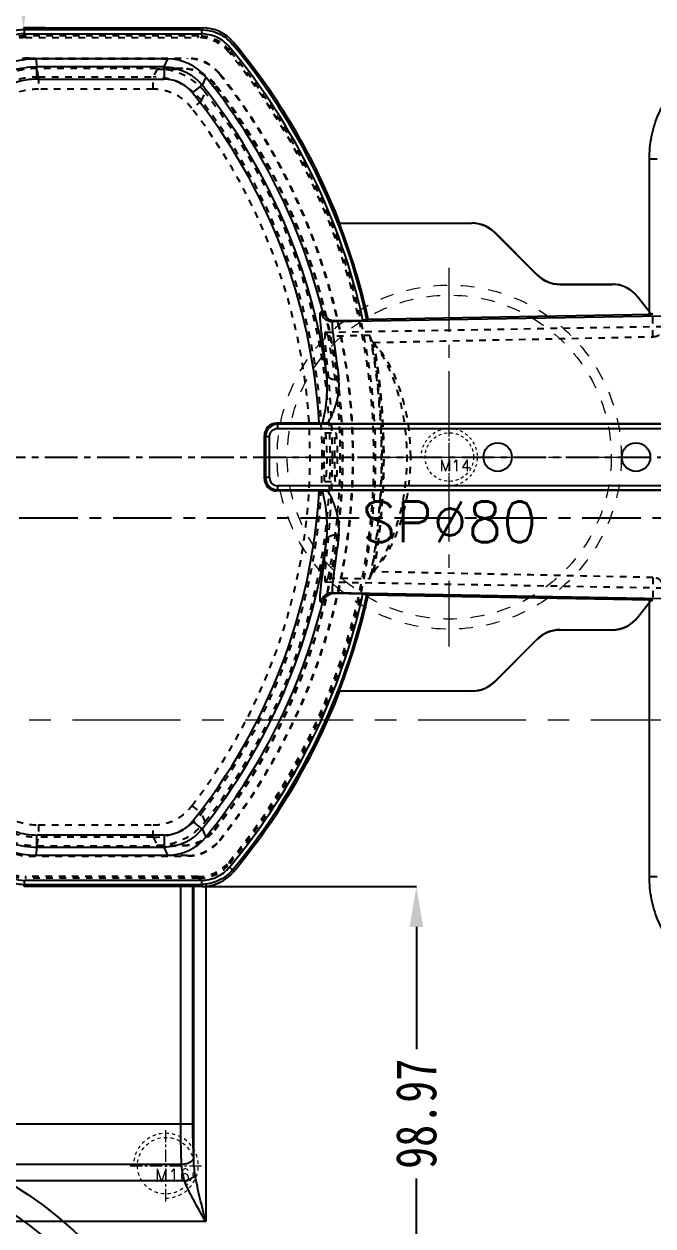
# Model space of a CAD drawing. Header units: millimetres. Extents: x 547 to 3706, y -10485 to 2068.
# Drawn here: x 1638.2 to 1793.5, y -1023.7 to -726.9 of the extents above; entities that cross this region are included whole.
import ezdxf
from ezdxf.enums import TextEntityAlignment as Align

# ---------------------------------------------------------------- set-up
doc = ezdxf.new("R2010")
doc.units = ezdxf.units.MM
doc.header["$LTSCALE"] = 16.335
doc.header["$PDMODE"] = 3
doc.header["$PDSIZE"] = 0.3125
doc.linetypes.add('CENTER', pattern=[0.6, 0.375, -0.075, 0.075, -0.075])
doc.linetypes.add('HIDDEN', pattern=[0.2, 0.1, -0.1])
doc.layers.get('0').update_dxf_attribs({"linetype": 'CONTINUOUS'})
doc.layers.get('Defpoints').update_dxf_attribs({"linetype": 'CONTINUOUS'})
doc.layers.add('DEFAULT_2', color=8, linetype='HIDDEN')
for name, color, linetype, lineweight in [('moldbase', 7, 'CONTINUOUS', 20), ('screw', 33, 'CONTINUOUS', 13), ('sp', 193, 'CONTINUOUS', 9)]:
    doc.layers.add(name, color=color, linetype=linetype, lineweight=lineweight)
doc.styles.get("Standard").update_dxf_attribs({"font": 'txt', "width": 0.8})
doc.styles.add('TXT', font='txt.shx', dxfattribs={"bigfont": 'gbcbig.shx'})
doc.dimstyles.new('11', dxfattribs={"dimtxt": 10, "dimasz": 10, "dimexe": 0, "dimexo": 0, "dimgap": 0, "dimtad": 0, "dimzin": 0, "dimdsep": 46, "dimtxsty": 'Standard', "dimcen": 0, "dimclrd": 4, "dimclre": 4, "dimclrt": 6, "dimazin": 0, "dimtfac": 1, "dimtofl": 0, "dimtmove": 0, "dimatfit": 3, "dimfxl": 0, "dimtolj": 1, "dimtzin": 0, "dimarcsym": 0})

# ---------------------------------------------------------------- blocks, each defined once
blk = doc.blocks.new('*D506')
at = {"color": 4, "lineweight": -2}
for p, q in [((1308.93, -833.86), (1308.93, -701.67)), ((1318.93, -701.67), (1478.02, -701.67)), ((1807.46, -701.67), (1516.68, -701.67)), ((1817.46, -797.18), (1817.46, -701.67))]:
    blk.add_line(p, q, dxfattribs=at)
at = {"color": 4}
for points in [[(1318.93, -700.01), (1318.93, -703.34), (1308.93, -701.67)], [(1807.46, -700.01), (1807.46, -703.34), (1817.46, -701.67)]]:
    blk.add_solid(points, dxfattribs=at)
at = {"layer": 'Defpoints', "color": 0}
for p in [(1308.93, -701.67), (1817.46, -797.18), (1308.93, -833.86)]:
    blk.add_point(p, dxfattribs=at)
at = {"color": 6, "insert": (1497.35, -701.67), "char_height": 10, "attachment_point": 5}
blk.add_mtext('\\A1;508.53', dxfattribs=at)
blk = doc.blocks.new('*D508')
at = {"color": 4, "lineweight": -2}
for p, q in [((1248.19, -736.94), (1248.19, -631.54)), ((1258.19, -631.54), (1512.67, -631.54)), ((1868.19, -631.54), (1548.67, -631.54)), ((1878.19, -736.94), (1878.19, -631.54))]:
    blk.add_line(p, q, dxfattribs=at)
at = {"color": 4}
for points in [[(1258.19, -629.87), (1258.19, -633.2), (1248.19, -631.54)], [(1868.19, -629.87), (1868.19, -633.2), (1878.19, -631.54)]]:
    blk.add_solid(points, dxfattribs=at)
at = {"layer": 'Defpoints', "color": 0}
for p in [(1248.19, -631.54), (1248.19, -736.94), (1878.19, -736.94)]:
    blk.add_point(p, dxfattribs=at)
at = {"color": 6, "insert": (1530.67, -631.54), "char_height": 10, "attachment_point": 5}
blk.add_mtext('\\A1;630.00', dxfattribs=at)
blk = doc.blocks.new('*D518')
at = {"color": 4, "lineweight": -2}
for p, q in [((1643.3, -658.86), (1638.05, -658.86)), ((1638.05, -668.86), (1638.05, -672.55)), ((1638.05, -717.83), (1638.05, -704.55)), ((1643.3, -727.83), (1638.05, -727.83))]:
    blk.add_line(p, q, dxfattribs=at)
at = {"color": 4}
for points in [[(1636.39, -668.86), (1639.72, -668.86), (1638.05, -658.86)], [(1636.39, -717.83), (1639.72, -717.83), (1638.05, -727.83)]]:
    blk.add_solid(points, dxfattribs=at)
at = {"layer": 'Defpoints', "color": 0}
for p in [(1643.3, -658.86), (1638.05, -727.83), (1643.3, -727.83)]:
    blk.add_point(p, dxfattribs=at)
at = {"color": 6, "insert": (1638.05, -688.55), "char_height": 10, "attachment_point": 5, "rotation": 90}
blk.add_mtext('\\A1;68.97', dxfattribs=at)
blk = doc.blocks.new('*D519')
at = {"color": 4, "lineweight": -2}
for p, q in [((1682.2, -939.88), (1735.07, -939.88)), ((1735.07, -949.88), (1735.07, -980.04)), ((1735.07, -1028.86), (1735.07, -1012.04)), ((1682.2, -1038.86), (1735.07, -1038.86))]:
    blk.add_line(p, q, dxfattribs=at)
at = {"color": 4}
for points in [[(1733.4, -949.88), (1736.74, -949.88), (1735.07, -939.88)], [(1733.4, -1028.86), (1736.74, -1028.86), (1735.07, -1038.86)]]:
    blk.add_solid(points, dxfattribs=at)
at = {"layer": 'Defpoints', "color": 0}
for p in [(1682.2, -939.88), (1682.2, -1038.86), (1735.07, -1038.86)]:
    blk.add_point(p, dxfattribs=at)
at = {"color": 6, "insert": (1735.07, -996.04), "char_height": 10, "attachment_point": 5, "rotation": 90}
blk.add_mtext('\\A1;98.97', dxfattribs=at)
blk = doc.blocks.new('sp_80_th', base_point=(1583.19, -1098.86))
at = {"layer": 'sp', "color": 1, "linetype": 'CENTER', "ltscale": 2.643404}
for p, q in [((1583.19, -1145.61), (1583.19, -1052.11)), ((1536.44, -1098.86), (1629.94, -1098.86))]:
    blk.add_line(p, q, dxfattribs=at)
at = {"layer": 'sp', "linetype": 'HIDDEN', "ltscale": 2.073258}
for radius in [42.5, 40]:
    blk.add_circle((1583.19, -1098.86), radius, dxfattribs=at)
at = {"layer": 'sp', "color": 6, "style": 'TXT'}
blk.add_text('SP%%c80', height=10, dxfattribs=at).set_placement((1583.19, -1114.86), align=Align.MIDDLE)
blk = doc.blocks.new('screw_m14_g')
at = {"layer": 'screw', "color": 1, "linetype": 'CENTER', "ltscale": 0.435384}
for p, q in [((0, -7.7), (0, 7.7)), ((-7.7, 0), (7.7, 0))]:
    blk.add_line(p, q, dxfattribs=at)
at = {"layer": 'screw', "linetype": 'HIDDEN', "ltscale": 0.435384}
blk.add_circle((0, 0), 6, dxfattribs=at)
at = {"layer": 'screw', "color": 92, "linetype": 'HIDDEN', "ltscale": 0.435384}
blk.add_arc((0, 0), 7, 270, 180, dxfattribs=at)
at = {"layer": 'screw', "color": 6, "style": 'TXT'}
blk.add_text('M14', height=2.8, dxfattribs=at).set_placement((-2.38, -3.5))
blk = doc.blocks.new('11')
at = {"layer": 'screw'}
blk.add_blockref('screw_m14_g', (1583.19, -1098.86), dxfattribs=at)
at = {"layer": 'sp'}
blk.add_blockref('sp_80_th', (1583.19, -1098.86), dxfattribs=at)
blk = doc.blocks.new('screw_m16_g')
at = {"layer": 'screw', "color": 1, "linetype": 'CENTER', "ltscale": 0.497582}
for p, q in [((0, -8.8), (0, 8.8)), ((-8.8, 0), (8.8, 0))]:
    blk.add_line(p, q, dxfattribs=at)
at = {"layer": 'screw', "color": 33, "linetype": 'HIDDEN', "ltscale": 0.497582}
blk.add_circle((0, 0), 7, dxfattribs=at)
at = {"layer": 'screw', "color": 92, "linetype": 'HIDDEN', "ltscale": 0.497582}
blk.add_arc((0, 0), 8, 270, 180, dxfattribs=at)
at = {"layer": 'screw', "color": 6, "style": 'TXT'}
blk.add_text('M16', height=3.2, dxfattribs=at).set_placement((-2.72, -4))

msp = doc.modelspace()

# ---------------------------------------------------------------- linework, layer by layer
at = {"color": 7, "linetype": 'Continuous'}
for p, q in [((1638.267, -728.322), (1638.187, -727.829)), ((1638.187, -727.829), (1682.202, -727.829)), ((1638.267, -729.325), (1638.267, -728.322)), ((1681.971, -728.322), (1638.267, -728.322)), ((1638.267, -729.325), (1681.971, -729.325)), ((1681.971, -728.322), (1682.202, -727.829)), ((1681.971, -728.322), (1681.971, -729.325)), ((1641.067, -735.537), (1641.387, -737.509)), ((1673.709, -735.537), (1641.067, -735.537)), ((1672.763, -737.509), (1673.709, -735.537)), ((1641.387, -740.52), (1641.387, -737.509)), ((1672.763, -737.509), (1641.387, -737.509)), ((1672.763, -737.509), (1672.763, -740.52)), ((1641.395, -740.52), (1672.763, -740.52)), ((1679.824, -743.92), (1682.178, -742.042)), ((1683.071, -740.004), (1682.178, -742.042)), ((1792.545, -760.238), (1794.542, -760.238)), ((1792.545, -760.238), (1792.545, -799.019)), ((1716.203, -776.069), (1716.054, -776.122)), ((1716.054, -776.122), (1748.803, -776.122)), ((1716.203, -776.069), (1748.803, -776.069)), ((1754.451, -778.461), (1754.489, -778.424)), ((1764.817, -788.827), (1754.451, -778.461)), ((1754.489, -778.424), (1764.854, -788.789)), ((1764.854, -788.789), (1764.817, -788.827)), ((1770.539, -791.144), (1783.381, -791.144)), ((1770.539, -791.197), (1770.539, -791.144)), ((1770.539, -791.197), (1783.381, -791.197)), ((1783.381, -791.144), (1783.381, -791.197)), ((1789.681, -794.275), (1789.723, -794.243)), ((1793.01, -798.548), (1789.681, -794.275)), ((1789.723, -794.243), (1793.008, -798.46)), ((1711.467, -798.104), (1711.875, -797.843)), ((1793.008, -798.46), (1793.492, -798.451)), ((1793.008, -798.46), (1793.01, -798.548)), ((1714.442, -800.393), (1813.439, -798.651)), ((1714.852, -800.128), (1714.442, -800.393)), ((1714.853, -800.128), (1721.854, -800.005)), ((1722.871, -799.96), (1723.171, -799.767)), ((1723.171, -799.767), (1793.01, -798.548)), ((1711.06, -825.501), (1700.553, -825.501)), ((1700.553, -825.501), (1700.819, -825.767)), ((1817.459, -825.767), (1700.819, -825.767)), ((1700.819, -826.77), (1700.819, -825.767)), ((1700.819, -826.77), (1817.459, -826.77)), ((1713.144, -825.486), (1814.036, -825.583)), ((1697.808, -828.778), (1697.542, -828.512)), ((1697.542, -839.202), (1697.542, -828.512)), ((1697.808, -828.778), (1698.812, -828.778)), ((1697.808, -828.778), (1697.808, -838.936)), ((1698.812, -838.936), (1698.812, -828.778)), ((1697.542, -839.202), (1697.808, -838.936)), ((1698.812, -838.936), (1697.808, -838.936)), ((1700.819, -841.947), (1700.553, -842.213)), ((1711.06, -842.213), (1700.553, -842.213)), ((1817.459, -840.943), (1700.819, -840.943)), ((1700.819, -841.947), (1700.819, -840.943)), ((1700.819, -841.947), (1817.459, -841.947)), ((1814.036, -842.131), (1713.144, -842.227)), ((1711.875, -869.87), (1711.467, -869.61)), ((1714.442, -867.32), (1813.439, -869.062)), ((1714.442, -867.32), (1714.852, -867.586)), ((1721.854, -867.708), (1714.853, -867.586)), ((1723.171, -867.946), (1722.871, -867.754)), ((1793.01, -869.166), (1723.171, -867.946)), ((1789.681, -873.438), (1793.01, -869.166)), ((1793.008, -869.254), (1789.723, -873.471)), ((1792.545, -868.695), (1792.545, -937.476)), ((1793.01, -869.166), (1793.008, -869.254)), ((1793.492, -869.262), (1793.008, -869.254)), ((1789.723, -873.471), (1789.681, -873.438)), ((1770.539, -876.517), (1783.381, -876.517)), ((1770.539, -876.569), (1770.539, -876.517)), ((1783.381, -876.569), (1770.539, -876.569)), ((1783.381, -876.517), (1783.381, -876.569)), ((1754.451, -889.252), (1764.817, -878.887)), ((1764.854, -878.924), (1754.489, -889.289)), ((1764.817, -878.887), (1764.854, -878.924)), ((1754.489, -889.289), (1754.451, -889.252)), ((1716.054, -891.592), (1748.803, -891.592)), ((1716.054, -891.592), (1716.203, -891.644)), ((1748.803, -891.644), (1716.203, -891.644)), ((1682.178, -925.671), (1679.824, -923.793)), ((1682.178, -925.671), (1683.071, -927.709)), ((1641.387, -930.204), (1641.387, -927.193)), ((1672.763, -927.193), (1641.395, -927.193)), ((1672.763, -927.193), (1672.763, -930.204)), ((1641.387, -930.204), (1641.067, -932.177)), ((1641.387, -930.204), (1672.763, -930.204)), ((1673.709, -932.177), (1672.763, -930.204)), ((1641.067, -932.177), (1673.709, -932.177)), ((1689.689, -935.771), (1688.917, -935.129)), ((1689.689, -935.771), (1689.91, -936.275)), ((1792.545, -937.476), (1794.542, -937.476)), ((1638.187, -939.884), (1638.267, -939.392)), ((1682.202, -939.884), (1638.187, -939.884)), ((1681.971, -938.388), (1638.267, -938.388)), ((1638.267, -939.392), (1638.267, -938.388)), ((1638.267, -939.392), (1681.971, -939.392)), ((1676.893, -998.498), (1676.893, -939.479)), ((1679.882, -998.498), (1679.882, -939.407)), ((1680.08, -1006.97), (1680.08, -939.348)), ((1681.971, -938.388), (1681.971, -939.392)), ((1682.202, -939.884), (1681.971, -939.392)), ((1683.068, -939.276), (1683.068, -1022.619)), ((1352.192, -998.498), (1676.893, -998.498)), ((1351.993, -1008.498), (1677.093, -1008.498)), ((1677.826, -1012.619), (1351.26, -1012.619)), ((1683.068, -1022.619), (1346.017, -1022.619))]:
    msp.add_line(p, q, dxfattribs=at)
at = {"color": 1, "linetype": 'CENTER', "ltscale": 1.312372}
msp.add_line((1308.929, -833.857), (1817.459, -833.857), dxfattribs=at)
at = {"color": 1, "linetype": 'CENTER', "ltscale": 2.363514}
msp.add_line((1243.194, -848.857), (1883.194, -848.857), dxfattribs=at)
at = {"color": 7, "linetype": 'Continuous'}
for centre in [(1755.149, -833.857), (1789.319, -833.857)]:
    msp.add_circle(centre, 3.518, dxfattribs=at)
for radius in [100, 94]:
    msp.add_circle((1583.194, -1098.857), radius)
for centre, radius, start, end in [((1638.278, -738.425), 10.103, 90.06175, 108.37319), ((1638.269, -738.373), 9.047, 90.01594, 108.41901), ((1682.203, -737.864), 10.035, 39.82014, 90.00315), ((1567.085, -833.857), 158.428, 12.33754, 39.7349), ((1567.085, -833.857), 159.431, 12.27546, 39.7349), ((1567.085, -833.857), 159.924, 21.18276, 39.82329), ((1673.709, -747.579), 12.042, 38.97567, 90.00305), ((1641.393, -757.618), 20.108, 90.01657, 108.41837), ((1641.391, -757.605), 17.085, 89.98646, 108.44849), ((1567.085, -833.857), 147.229, 7.98695, 38.58082), ((1567.085, -833.857), 149.201, 13.96747, 38.97872), ((1567.085, -833.857), 144.218, 3.32159, 38.58082), ((1567.085, -833.857), 159.766, 12.31995, 21.18448), ((1748.803, -784.109), 8.04, 45, 90), ((1748.803, -784.109), 7.987, 45, 90), ((1770.539, -783.104), 8.093, 225, 270), ((1770.539, -783.104), 8.04, 225, 270), ((1783.381, -799.184), 8.04, 37.92396, 90), ((1783.381, -799.184), 7.987, 37.92396, 90), ((1714.395, -797.376), 3.017, 193.9483, 270.88908), ((1714.798, -797.115), 3.013, 193.99065, 271.04162), ((1700.825, -828.783), 3.016, 90.11017, 179.88983), ((1711.062, -769.074), 56.427, 269.99792, 270.77825), ((1713.121, -918.041), 92.554, 89.98582, 90.80003), ((1700.825, -838.93), 3.016, 180.11017, 269.88983), ((1700.818, -838.937), 2.006, 179.96671, 270.03317), ((1567.085, -833.857), 144.218, 321.41918, 356.67841), ((1711.069, -897.685), 55.472, 89.21503, 90.0088), ((1713.084, -755.065), 87.162, 269.17478, 270.03937), ((1567.085, -833.857), 147.229, 321.41918, 352.01305), ((1567.085, -833.857), 158.428, 320.2651, 347.66246), ((1567.085, -833.857), 159.431, 320.2651, 347.72454), ((1714.395, -870.337), 3.017, 89.11058, 166.05168), ((1714.798, -870.598), 3.013, 88.95816, 166.00976), ((1567.085, -833.857), 159.766, 338.81552, 347.68005), ((1567.085, -833.857), 149.201, 321.02128, 346.03252), ((1783.381, -868.529), 7.987, 270, 322.07604), ((1783.381, -868.529), 8.04, 270, 322.07604), ((1770.539, -884.609), 8.093, 90, 135), ((1770.539, -884.609), 8.04, 90, 135), ((1748.803, -883.604), 7.987, 270, 315), ((1748.803, -883.604), 8.04, 270, 315), ((1567.085, -833.857), 159.924, 320.17671, 338.81724), ((1641.391, -910.108), 17.085, 251.55151, 270.01354), ((1673.709, -920.135), 12.042, 269.99695, 321.02433), ((1641.393, -910.096), 20.108, 251.58163, 269.98343), ((1638.277, -929.297), 9.091, 251.62431, 269.94074), ((1682.203, -929.849), 10.035, 269.99685, 320.17986), ((1638.278, -929.288), 10.103, 251.62681, 269.93825)]:
    msp.add_arc(centre, radius, start, end, dxfattribs=at)
for centre, major_axis, ratio, start_param, end_param in [((1641.076, -755.664), (-3.224, 19.868), 0.9985935, -0.1606529, 0.1606529), ((1700.561, -828.52), (-2.138, 2.138), 0.9972647, 5.4991567, 7.0672139), ((1700.561, -839.194), (2.138, 2.138), 0.9972647, 2.357564, 3.9256213), ((1641.076, -912.049), (-3.224, -19.868), 0.9985935, -0.1606529, 0.1606529)]:
    msp.add_ellipse(centre, major_axis=major_axis, ratio=ratio, start_param=start_param, end_param=end_param, dxfattribs=at)
for points, knots in [([(1681.971, -728.322), (1683.429, -728.322), (1686.372, -728.983), (1688.76, -730.825), (1689.689, -731.943)], [0, 0, 0, 0, 0.5008121, 1, 1, 1, 1]), ([(1688.917, -732.584), (1688.491, -732.082), (1687.535, -731.16), (1685.837, -730.117), (1683.95, -729.478), (1682.63, -729.332), (1681.971, -729.325)], [0, 0, 0, 0, 0.2499367, 0.5, 0.7500633, 1, 1, 1, 1]), ([(1820.379, -732.169), (1818.551, -732.169), (1814.884, -732.532), (1809.607, -734.148), (1804.751, -736.773), (1800.508, -740.299), (1797.039, -744.587), (1794.472, -749.467), (1792.898, -754.749), (1792.545, -758.411), (1792.545, -760.238)], [0, 0, 0, 0, 0.1250701, 0.2501671, 0.3752155, 0.500224, 0.6251856, 0.7501171, 0.8750395, 1, 1, 1, 1]), ([(1672.763, -737.509), (1673.663, -737.51), (1675.463, -737.718), (1678.02, -738.617), (1680.324, -740.055), (1681.614, -741.336), (1682.178, -742.042)], [0, 0, 0, 0, 0.2503203, 0.4992385, 0.7485062, 1, 1, 1, 1]), ([(1679.824, -743.92), (1679.398, -743.398), (1678.437, -742.437), (1676.713, -741.349), (1674.787, -740.68), (1673.437, -740.528), (1672.763, -740.52)], [0, 0, 0, 0, 0.2499347, 0.5, 0.7500653, 1, 1, 1, 1]), ([(1712.885, -813.399), (1712.773, -812.307), (1712.546, -810.232), (1712.194, -807.297), (1711.871, -804.723), (1711.601, -802.544), (1711.408, -800.788), (1711.312, -799.596), (1711.298, -798.874), (1711.318, -798.506), (1711.36, -798.259), (1711.425, -798.13), (1711.467, -798.103)], [0, 0, 0, 0, 0.2134967, 0.4061494, 0.5752647, 0.7181548, 0.8333481, 0.9191431, 0.9504621, 0.9740829, 0.9902731, 1, 1, 1, 1]), ([(1714.442, -800.393), (1714.401, -800.418), (1714.336, -800.537), (1714.296, -800.77), (1714.277, -801.114), (1714.294, -801.79), (1714.396, -802.904), (1714.597, -804.547), (1714.876, -806.586), (1715.209, -808.993), (1715.571, -811.74), (1715.805, -813.683), (1715.92, -814.705)], [0, 0, 0, 0, 0.0098904, 0.0260701, 0.0496329, 0.0808863, 0.1665789, 0.2817316, 0.4246331, 0.5937869, 0.7864805, 1, 1, 1, 1]), ([(1721.854, -800.005), (1721.979, -800.003), (1722.161, -799.999), (1722.395, -799.992), (1722.546, -799.986), (1722.671, -799.979), (1722.769, -799.974), (1722.83, -799.966), (1722.863, -799.965), (1722.871, -799.96)], [0, 0, 0, 0, 0.3685569, 0.5377045, 0.6875404, 0.8128992, 0.9088835, 0.9720192, 1, 1, 1, 1]), ([(1711.829, -825.496), (1712.009, -825.025), (1712.283, -824.032), (1712.564, -822.511), (1712.791, -820.965), (1712.999, -818.912), (1713.113, -816.386), (1713.004, -814.377), (1712.886, -813.4)], [0, 0, 0, 0, 0.1236901, 0.2519551, 0.3798218, 0.5072546, 0.7583684, 1, 1, 1, 1]), ([(1712.885, -813.4), (1712.931, -813.608), (1713.122, -813.922), (1713.509, -814.231), (1714.06, -814.521), (1714.883, -814.72), (1715.573, -814.732), (1715.92, -814.705)], [0, 0, 0, 0, 0.180827, 0.2924588, 0.4189747, 0.7051027, 1, 1, 1, 1]), ([(1713.144, -825.486), (1713.699, -824.655), (1714.38, -823.316), (1715.043, -821.462), (1715.427, -820.075), (1715.729, -818.701), (1715.936, -817.344), (1715.996, -816.01), (1715.955, -815.134), (1715.92, -814.705)], [0, 0, 0, 0, 0.2651551, 0.3948114, 0.5219779, 0.646482, 0.7677606, 0.885599, 1, 1, 1, 1]), ([(1698.812, -828.778), (1698.813, -828.517), (1698.914, -827.989), (1699.216, -827.543), (1699.399, -827.358)], [0, 0, 0, 0, 0.500005, 1, 1, 1, 1]), ([(1699.399, -827.358), (1699.585, -827.174), (1700.03, -826.873), (1700.558, -826.772), (1700.819, -826.77)], [0, 0, 0, 0, 0.499995, 1, 1, 1, 1]), ([(1712.886, -854.313), (1713.004, -853.336), (1713.113, -851.327), (1712.999, -848.801), (1712.791, -846.749), (1712.564, -845.203), (1712.283, -843.681), (1712.009, -842.688), (1711.829, -842.218)], [0, 0, 0, 0, 0.2416316, 0.4927454, 0.6201782, 0.7480449, 0.8763099, 1, 1, 1, 1]), ([(1715.92, -853.009), (1715.955, -852.579), (1715.996, -851.703), (1715.936, -850.369), (1715.729, -849.012), (1715.427, -847.638), (1715.043, -846.251), (1714.38, -844.398), (1713.699, -843.059), (1713.144, -842.227)], [0, 0, 0, 0, 0.1144012, 0.2322397, 0.353518, 0.4780225, 0.6051891, 0.7348451, 1, 1, 1, 1]), ([(1711.467, -869.611), (1711.424, -869.584), (1711.361, -869.451), (1711.321, -869.2), (1711.303, -868.827), (1711.312, -868.341), (1711.346, -867.739), (1711.432, -866.711), (1711.603, -865.154), (1711.874, -862.973), (1712.195, -860.402), (1712.547, -857.473), (1712.773, -855.405), (1712.885, -854.314)], [0, 0, 0, 0, 0.0098022, 0.0262885, 0.0502789, 0.0818855, 0.1210451, 0.1676115, 0.2824689, 0.4259387, 0.5951973, 0.7866593, 1, 1, 1, 1]), ([(1712.885, -854.314), (1712.931, -854.105), (1713.122, -853.791), (1713.509, -853.483), (1714.06, -853.193), (1714.883, -852.994), (1715.573, -852.981), (1715.92, -853.009)], [0, 0, 0, 0, 0.1808293, 0.292465, 0.4189855, 0.705114, 1, 1, 1, 1]), ([(1715.919, -853.009), (1715.804, -854.03), (1715.572, -855.965), (1715.21, -858.706), (1714.878, -861.112), (1714.598, -863.152), (1714.398, -864.796), (1714.299, -865.91), (1714.281, -866.588), (1714.298, -866.936), (1714.337, -867.172), (1714.401, -867.296), (1714.442, -867.32)], [0, 0, 0, 0, 0.2133617, 0.4048709, 0.574175, 0.7176614, 0.8324792, 0.9180959, 0.9496375, 0.973569, 0.9900408, 1, 1, 1, 1]), ([(1722.871, -867.754), (1722.863, -867.749), (1722.83, -867.748), (1722.769, -867.739), (1722.671, -867.734), (1722.546, -867.727), (1722.395, -867.722), (1722.161, -867.714), (1721.979, -867.71), (1721.854, -867.708)], [0, 0, 0, 0, 0.0279798, 0.0911136, 0.1870957, 0.3124512, 0.4622862, 0.6314376, 1, 1, 1, 1]), ([(1672.763, -927.193), (1673.437, -927.186), (1674.787, -927.033), (1676.713, -926.364), (1678.437, -925.276), (1679.398, -924.315), (1679.824, -923.793)], [0, 0, 0, 0, 0.2499347, 0.5, 0.7500653, 1, 1, 1, 1]), ([(1682.178, -925.671), (1681.617, -926.374), (1680.331, -927.652), (1678.033, -929.09), (1675.473, -929.995), (1673.667, -930.204), (1672.763, -930.204)], [0, 0, 0, 0, 0.2503203, 0.4992385, 0.7485062, 1, 1, 1, 1]), ([(1681.971, -938.388), (1682.63, -938.381), (1683.95, -938.235), (1685.837, -937.596), (1687.535, -936.554), (1688.491, -935.631), (1688.917, -935.129)], [0, 0, 0, 0, 0.2499367, 0.5, 0.7500633, 1, 1, 1, 1]), ([(1689.689, -935.771), (1688.757, -936.892), (1686.367, -938.733), (1683.424, -939.391), (1681.971, -939.392)], [0, 0, 0, 0, 0.5008121, 1, 1, 1, 1]), ([(1792.545, -937.476), (1792.545, -939.304), (1792.899, -942.971), (1794.477, -948.259), (1797.049, -953.142), (1800.522, -957.428), (1804.766, -960.951), (1809.619, -963.57), (1814.89, -965.183), (1818.553, -965.545), (1820.379, -965.545)], [0, 0, 0, 0, 0.1250873, 0.2502043, 0.3752512, 0.5002593, 0.6252188, 0.7501435, 0.8750535, 1, 1, 1, 1]), ([(1676.893, -998.498), (1677.078, -998.499), (1677.44, -998.499), (1677.968, -998.499), (1678.46, -998.499), (1678.897, -998.5), (1679.221, -998.498), (1679.442, -998.501), (1679.577, -998.501), (1679.687, -998.494), (1679.766, -998.493), (1679.815, -998.507), (1679.842, -998.517), (1679.869, -998.519), (1679.879, -998.505), (1679.882, -998.498)], [0, 0, 0, 0, 0.1844247, 0.3625254, 0.5281948, 0.675752, 0.8001371, 0.8522753, 0.8970887, 0.9342099, 0.9633506, 0.975248, 0.9850114, 0.9922569, 1, 1, 1, 1]), ([(1677.093, -1008.498), (1677.059, -1007.716), (1676.939, -1004.384), (1676.893, -1001.05), (1676.893, -998.498)], [0, 0, 0, 0, 0.2346284, 1, 1, 1, 1]), ([(1680.08, -1006.97), (1680.047, -1006.307), (1679.927, -1003.485), (1679.882, -1000.66), (1679.882, -998.498)], [0, 0, 0, 0, 0.2347588, 1, 1, 1, 1]), ([(1677.093, -1008.498), (1677.461, -1008.481), (1678.001, -1008.409), (1678.679, -1008.208), (1679.405, -1007.904), (1680.011, -1007.433), (1680.08, -1006.97)], [0, 0, 0, 0, 0.314378, 0.4627014, 0.6001218, 1, 1, 1, 1]), ([(1677.826, -1012.619), (1677.719, -1012.285), (1677.341, -1010.938), (1677.147, -1009.543), (1677.093, -1008.498)], [0, 0, 0, 0, 0.2514502, 1, 1, 1, 1]), ([(1677.826, -1012.619), (1678.367, -1012.489), (1679.136, -1012.195), (1679.986, -1011.624), (1680.32, -1011.292), (1680.447, -1011.119)], [0, 0, 0, 0, 0.544739, 0.790298, 1, 1, 1, 1]), ([(1683.068, -1022.619), (1682.578, -1020.697), (1681.605, -1016.887), (1680.756, -1013.043), (1680.447, -1011.119)], [0, 0, 0, 0, 0.5045704, 1, 1, 1, 1]), ([(1683.069, -1022.619), (1682.086, -1020.947), (1680.625, -1018.468), (1678.878, -1015.129), (1678.135, -1013.455), (1677.826, -1012.619)], [0, 0, 0, 0, 0.5147978, 0.7635087, 1, 1, 1, 1])]:
    msp.add_open_spline(points, degree=3, knots=knots, dxfattribs=at)
msp.add_open_spline([(1680.447, -1011.119), (1680.227, -1009.748), (1680.115, -1008.358), (1680.08, -1006.97)], degree=3, dxfattribs=at)
at = {"layer": 'DEFAULT_2', "color": 8, "linetype": 'HIDDEN'}
for p, q in [((1638.513, -729.839), (1638.579, -730.245)), ((1681.257, -729.839), (1638.513, -729.839)), ((1681.257, -729.839), (1681.065, -730.245)), ((1638.579, -730.245), (1681.065, -730.245)), ((1639.405, -735.33), (1639.427, -735.467)), ((1639.405, -735.33), (1678.635, -735.33)), ((1639.427, -735.467), (1678.569, -735.467)), ((1678.569, -735.467), (1678.635, -735.33)), ((1641.789, -739.989), (1641.447, -737.879)), ((1677.396, -737.879), (1641.447, -737.879)), ((1671.056, -738.016), (1670.086, -739.989)), ((1671.056, -738.016), (1677.329, -738.016)), ((1677.329, -738.016), (1677.396, -737.879)), ((1641.789, -739.989), (1641.789, -743)), ((1641.789, -739.989), (1670.086, -739.989)), ((1670.086, -743), (1670.086, -739.989)), ((1685.314, -741.747), (1685.25, -741.888)), ((1686.498, -739.129), (1686.434, -739.27)), ((1670.086, -743), (1641.797, -743)), ((1682.041, -745.895), (1682.943, -743.834)), ((1682.041, -745.895), (1679.65, -747.725)), ((1793.492, -804.122), (1793.492, -798.451)), ((1712.646, -803.024), (1878.194, -800.134)), ((1723.614, -803.839), (1713.274, -804.026)), ((1712.491, -827.827), (1715.11, -827.827)), ((1712.491, -839.887), (1715.11, -839.887)), ((1713.274, -863.688), (1723.614, -863.874)), ((1793.492, -863.591), (1793.492, -869.262)), ((1712.646, -864.69), (1878.194, -867.579)), ((1679.65, -919.989), (1682.041, -921.818)), ((1682.943, -923.88), (1682.041, -921.818)), ((1641.789, -924.714), (1641.789, -927.724)), ((1641.797, -924.714), (1670.086, -924.714)), ((1670.086, -927.724), (1670.086, -924.714)), ((1685.25, -925.825), (1685.314, -925.966)), ((1641.447, -929.834), (1641.789, -927.724)), ((1670.086, -927.724), (1641.789, -927.724)), ((1670.086, -927.724), (1671.056, -929.697)), ((1686.434, -928.444), (1686.498, -928.584)), ((1641.447, -929.834), (1677.396, -929.834)), ((1671.056, -929.697), (1677.329, -929.697)), ((1677.396, -929.834), (1677.329, -929.697)), ((1639.427, -932.246), (1639.405, -932.383)), ((1639.405, -932.383), (1678.635, -932.383)), ((1678.569, -932.246), (1639.427, -932.246)), ((1678.635, -932.383), (1678.569, -932.246)), ((1689.006, -934.216), (1688.822, -933.801)), ((1638.579, -937.469), (1638.513, -937.874)), ((1681.257, -937.874), (1638.513, -937.874)), ((1681.065, -937.469), (1638.579, -937.469)), ((1681.065, -937.469), (1681.257, -937.874))]:
    msp.add_line(p, q, dxfattribs=at)
for centre, radius, start, end in [((1681.258, -739.874), 10.035, 39.4564, 90.00323), ((1681.066, -740.28), 10.035, 39.38205, 90.00325), ((1678.569, -745.502), 10.035, 38.39417, 90.00341), ((1678.635, -745.365), 10.035, 38.42082, 90.00341), ((1567.085, -833.857), 157.508, 320.61471, 39.38529), ((1567.085, -833.857), 157.914, 320.54036, 39.45964), ((1671.056, -753.069), 15.053, 37.84423, 90.00331), ((1677.33, -748.051), 10.035, 37.89042, 90.00351), ((1677.397, -747.914), 10.035, 37.91786, 90.00351), ((1641.795, -760.097), 20.108, 90.01657, 108.41837), ((1670.082, -755.05), 15.061, 37.43508, 89.98713), ((1567.085, -833.857), 149.737, 322.10607, 37.89393), ((1567.085, -833.857), 149.874, 322.07863, 37.92137), ((1567.085, -833.857), 152.286, 321.60242, 38.39758), ((1567.085, -833.857), 152.423, 321.57578, 38.42422), ((1641.793, -760.085), 17.085, 89.98646, 108.44849), ((1567.085, -833.857), 146.722, 322.15246, 37.84754), ((1567.085, -833.857), 141.738, 322.57776, 37.42224), ((1567.085, -833.857), 144.749, 322.57776, 37.42224), ((1567.085, -833.857), 149.201, 348.46661, 11.53339), ((1567.085, -833.857), 159.381, 349.14412, 10.85588), ((1567.085, -833.857), 159.537, 349.49544, 10.50456), ((1567.085, -833.857), 159.924, 349.80255, 10.19745), ((1567.085, -833.857), 160.011, 349.87726, 10.12274), ((1670.082, -912.663), 15.061, 270.01287, 322.56492), ((1641.793, -907.629), 17.085, 251.55151, 270.01354), ((1671.056, -914.645), 15.053, 269.99669, 322.15577), ((1677.33, -919.662), 10.035, 269.99648, 322.10958), ((1677.397, -919.799), 10.035, 269.99649, 322.08214), ((1641.795, -907.616), 20.108, 251.58163, 269.98343), ((1678.569, -922.211), 10.035, 269.99659, 321.60584), ((1678.635, -922.348), 10.035, 269.99659, 321.57919), ((1681.066, -927.434), 10.035, 269.99675, 320.61795), ((1681.258, -927.839), 10.035, 269.99677, 320.5436)]:
    msp.add_arc(centre, radius, start, end, dxfattribs=at)
for centre, major_axis, start_param, end_param in [((1638.518, -739.903), (-1.612, 9.934), -0.1606529, 0.1606529), ((1638.584, -740.309), (-1.612, 9.934), -0.1606529, 0.1606529), ((1639.409, -745.394), (-1.612, 9.934), -0.1606529, 0.1606529), ((1639.431, -745.531), (-1.612, 9.934), -0.1606529, 0.1606529), ((1641.456, -758.007), (-3.224, 19.868), -0.1606529, 0.1606529), ((1641.456, -909.707), (3.224, 19.868), -3.3022455, -2.9809398), ((1639.409, -922.319), (1.612, 9.934), 2.9809398, 3.3022455), ((1639.431, -922.182), (1.612, 9.934), 9.2641251, 9.5854308), ((1638.518, -927.81), (1.612, 9.934), -3.3022455, -2.9809398), ((1638.584, -927.405), (1.612, 9.934), 2.9809398, 3.3022455)]:
    msp.add_ellipse(centre, major_axis=major_axis, ratio=0.9985935, start_param=start_param, end_param=end_param, dxfattribs=at)
for points, knots in [([(1679.65, -747.725), (1679.087, -746.999), (1677.8, -745.662), (1675.46, -744.164), (1672.848, -743.216), (1671.004, -743.005), (1670.086, -743)], [0, 0, 0, 0, 0.2500069, 0.500005, 0.7500009, 1, 1, 1, 1]), ([(1712.646, -803.024), (1712.58, -803.025), (1712.502, -803.18), (1712.469, -803.379), (1712.444, -803.646), (1712.437, -803.978), (1712.442, -804.384), (1712.462, -804.86), (1712.509, -805.632), (1712.601, -806.763), (1712.746, -808.312), (1712.924, -810.107), (1713.202, -812.938), (1713.567, -816.941), (1713.94, -822.198), (1714.197, -827.911), (1714.258, -831.849), (1714.258, -833.857)], [0, 0, 0, 0, 0.0064188, 0.0125874, 0.0210483, 0.0318379, 0.0449435, 0.0603366, 0.0779815, 0.1198733, 0.1702963, 0.2287835, 0.2946734, 0.4459345, 0.6183501, 0.8054205, 1, 1, 1, 1]), ([(1713.274, -804.026), (1713.213, -803.878), (1713.104, -803.623), (1712.935, -803.304), (1712.802, -803.107), (1712.691, -803.023), (1712.646, -803.024)], [0, 0, 0, 0, 0.3956154, 0.6911385, 0.8885113, 1, 1, 1, 1]), ([(1723.948, -804.771), (1723.919, -804.684), (1723.814, -804.371), (1723.702, -804.06), (1723.614, -803.839)], [0, 0, 0, 0, 0.2778079, 1, 1, 1, 1]), ([(1793.492, -804.122), (1793.758, -804.117), (1794.146, -804.063), (1794.619, -803.898), (1795.098, -803.659), (1795.468, -803.31), (1795.499, -802.998)], [0, 0, 0, 0, 0.328441, 0.4781411, 0.6135721, 1, 1, 1, 1]), ([(1724.605, -805.734), (1724.454, -805.58), (1724.196, -805.284), (1724.003, -804.938), (1723.948, -804.771)], [0, 0, 0, 0, 0.5510026, 1, 1, 1, 1]), ([(1724.482, -805.544), (1725.704, -807.142), (1727.97, -810.95), (1730.547, -817.591), (1732.283, -825.395), (1732.898, -833.857), (1732.283, -842.318), (1730.547, -850.122), (1727.97, -856.763), (1725.704, -860.572), (1724.482, -862.17)], [0, 0, 0, 0, 0.1008157, 0.2205438, 0.3557432, 0.5000016, 0.6442588, 0.7794564, 0.8991843, 1, 1, 1, 1]), ([(1733.667, -833.857), (1733.667, -830.844), (1733.206, -825.051), (1731.521, -818.193), (1729.631, -813.402), (1728.098, -810.378), (1726.451, -807.829), (1725.228, -806.366), (1724.605, -805.734)], [0, 0, 0, 0, 0.2995762, 0.5751338, 0.6987203, 0.8111363, 0.9117015, 1, 1, 1, 1]), ([(1712.3, -833.857), (1712.3, -833.465), (1712.301, -832.695), (1712.305, -831.578), (1712.313, -830.549), (1712.327, -829.647), (1712.346, -828.99), (1712.368, -828.555), (1712.386, -828.302), (1712.405, -828.105), (1712.43, -827.958), (1712.449, -827.874), (1712.478, -827.827), (1712.491, -827.827)], [0, 0, 0, 0, 0.1942929, 0.3814833, 0.5537703, 0.7047544, 0.8287439, 0.8790451, 0.9209468, 0.9540584, 0.9781066, 0.9931218, 1, 1, 1, 1]), ([(1712.491, -827.827), (1712.506, -827.827), (1712.537, -827.874), (1712.563, -827.957), (1712.6, -828.105), (1712.635, -828.302), (1712.672, -828.555), (1712.724, -828.99), (1712.785, -829.645), (1712.846, -830.547), (1712.895, -831.577), (1712.925, -832.694), (1712.932, -833.464), (1712.932, -833.857)], [0, 0, 0, 0, 0.0071553, 0.0225284, 0.0468978, 0.0802689, 0.1223625, 0.1727781, 0.2967651, 0.4475137, 0.619418, 0.8061565, 1, 1, 1, 1]), ([(1714.917, -833.857), (1714.917, -833.465), (1714.918, -832.695), (1714.922, -831.578), (1714.931, -830.549), (1714.945, -829.647), (1714.964, -828.991), (1714.987, -828.555), (1715.005, -828.302), (1715.024, -828.105), (1715.049, -827.958), (1715.068, -827.874), (1715.096, -827.827), (1715.11, -827.827)], [0, 0, 0, 0, 0.1943104, 0.3815064, 0.5537759, 0.704746, 0.828725, 0.8790333, 0.920946, 0.9540597, 0.9781123, 0.9931309, 1, 1, 1, 1]), ([(1715.11, -827.827), (1715.125, -827.827), (1715.155, -827.874), (1715.182, -827.957), (1715.218, -828.105), (1715.253, -828.302), (1715.29, -828.555), (1715.342, -828.99), (1715.403, -829.645), (1715.464, -830.547), (1715.511, -831.577), (1715.542, -832.694), (1715.549, -833.464), (1715.549, -833.857)], [0, 0, 0, 0, 0.0071544, 0.0225223, 0.0468899, 0.0802641, 0.122355, 0.1727684, 0.2967554, 0.4475007, 0.6194087, 0.8061579, 1, 1, 1, 1]), ([(1712.491, -839.887), (1712.478, -839.887), (1712.449, -839.839), (1712.43, -839.756), (1712.405, -839.608), (1712.386, -839.411), (1712.368, -839.158), (1712.346, -838.723), (1712.327, -838.067), (1712.313, -837.165), (1712.305, -836.135), (1712.301, -835.018), (1712.3, -834.249), (1712.3, -833.857)], [0, 0, 0, 0, 0.0068762, 0.0218908, 0.0459374, 0.079046, 0.1209464, 0.1712474, 0.2952407, 0.4462295, 0.6185152, 0.8057032, 1, 1, 1, 1]), ([(1714.258, -833.857), (1714.258, -835.865), (1714.198, -839.803), (1713.94, -845.515), (1713.567, -850.772), (1713.203, -854.775), (1712.924, -857.606), (1712.746, -859.402), (1712.6, -860.953), (1712.508, -862.085), (1712.461, -862.856), (1712.442, -863.331), (1712.436, -863.736), (1712.444, -864.066), (1712.47, -864.333), (1712.503, -864.532), (1712.579, -864.688), (1712.646, -864.69)], [0, 0, 0, 0, 0.1945816, 0.3816795, 0.5540074, 0.7053088, 0.7712255, 0.8297353, 0.8802092, 0.922141, 0.939776, 0.9551323, 0.9681882, 0.9789323, 0.9873686, 0.993543, 1, 1, 1, 1]), ([(1712.932, -833.857), (1712.932, -834.249), (1712.925, -835.019), (1712.895, -836.137), (1712.846, -837.167), (1712.785, -838.069), (1712.724, -838.724), (1712.672, -839.159), (1712.634, -839.411), (1712.6, -839.609), (1712.563, -839.756), (1712.537, -839.84), (1712.506, -839.887), (1712.491, -839.887)], [0, 0, 0, 0, 0.1938455, 0.380603, 0.5525203, 0.7032686, 0.8272532, 0.877662, 0.9197462, 0.9531145, 0.9774792, 0.9928456, 1, 1, 1, 1]), ([(1715.11, -839.887), (1715.096, -839.887), (1715.068, -839.839), (1715.049, -839.756), (1715.024, -839.608), (1715.005, -839.411), (1714.987, -839.158), (1714.964, -838.723), (1714.945, -838.067), (1714.931, -837.165), (1714.922, -836.135), (1714.918, -835.018), (1714.917, -834.249), (1714.917, -833.857)], [0, 0, 0, 0, 0.0068709, 0.0218824, 0.0459333, 0.0790552, 0.1209676, 0.171277, 0.2952736, 0.4462574, 0.6185379, 0.805716, 1, 1, 1, 1]), ([(1715.549, -833.857), (1715.549, -834.249), (1715.542, -835.019), (1715.511, -836.137), (1715.464, -837.167), (1715.403, -838.068), (1715.342, -838.724), (1715.29, -839.159), (1715.253, -839.411), (1715.218, -839.609), (1715.182, -839.756), (1715.155, -839.84), (1715.125, -839.887), (1715.11, -839.887)], [0, 0, 0, 0, 0.1938674, 0.3806322, 0.5525285, 0.7032611, 0.827232, 0.8776448, 0.9197369, 0.953104, 0.977474, 0.9928496, 1, 1, 1, 1]), ([(1724.605, -861.98), (1725.228, -861.347), (1726.449, -859.884), (1728.097, -857.336), (1729.632, -854.314), (1731.52, -849.521), (1733.195, -842.661), (1733.667, -836.868), (1733.667, -833.857)], [0, 0, 0, 0, 0.0883148, 0.1888346, 0.3011691, 0.4248071, 0.7005379, 1, 1, 1, 1]), ([(1712.646, -864.69), (1712.69, -864.691), (1712.802, -864.607), (1712.934, -864.41), (1713.104, -864.091), (1713.213, -863.835), (1713.274, -863.688)], [0, 0, 0, 0, 0.1109413, 0.3083385, 0.6042545, 1, 1, 1, 1]), ([(1723.614, -863.874), (1723.641, -863.806), (1723.76, -863.498), (1723.868, -863.186), (1723.948, -862.943)], [0, 0, 0, 0, 0.2220909, 1, 1, 1, 1]), ([(1723.948, -862.943), (1724.003, -862.776), (1724.196, -862.429), (1724.454, -862.133), (1724.605, -861.98)], [0, 0, 0, 0, 0.4489974, 1, 1, 1, 1]), ([(1795.499, -864.716), (1795.468, -864.404), (1795.098, -864.054), (1794.619, -863.815), (1794.146, -863.651), (1793.758, -863.597), (1793.492, -863.591)], [0, 0, 0, 0, 0.3864392, 0.5218652, 0.6715616, 1, 1, 1, 1]), ([(1670.086, -924.714), (1671.004, -924.707), (1672.848, -924.498), (1675.46, -923.549), (1677.8, -922.051), (1679.088, -920.715), (1679.65, -919.989)], [0, 0, 0, 0, 0.2500069, 0.500005, 0.7500009, 1, 1, 1, 1])]:
    msp.add_open_spline(points, degree=3, knots=knots, dxfattribs=at)
for points in [[(1724.482, -805.544), (1747.485, -805.066), (1770.488, -804.593), (1793.492, -804.122)], [(1793.492, -863.591), (1770.488, -863.121), (1747.485, -862.647), (1724.482, -862.17)]]:
    msp.add_open_spline(points, degree=3, dxfattribs=at)
at = {"layer": 'moldbase', "color": 1, "linetype": 'CENTER', "ltscale": 4.353841}
msp.add_line((2018.194, -898.857), (1148.194, -898.857), dxfattribs=at)

# ---------------------------------------------------------------- block references
msp.add_blockref('11', (160, 265))
at = {"layer": 'screw'}
msp.add_blockref('screw_m16_g', (1673.194, -1008.857), dxfattribs=at)

# ---------------------------------------------------------------- dimensions: what is measured, and where the dimension line sits
for base, p1, p2, picture, middle in [((1248.194, -631.536), (1878.194, -736.941), (1248.194, -736.941), '*D508', (1530.669, -631.536)), ((1308.929, -701.673), (1817.459, -797.176), (1308.929, -833.857), '*D506', (1497.351, -701.673))]:
    dim = msp.add_linear_dim(base=base, p1=p1, p2=p2, dimstyle='11')
    dim.commit()
    dim.dimension.update_dxf_attribs({"geometry": picture, "text_midpoint": middle, "dimtype": 160})
for base, p1, p2, picture, middle in [((1638.053, -727.829), (1643.298, -658.857), (1643.298, -727.829), '*D518', (1638.053, -688.545)), ((1735.07, -1038.857), (1682.203, -939.884), (1682.203, -1038.857), '*D519', (1735.07, -996.036))]:
    dim = msp.add_linear_dim(base=base, p1=p1, p2=p2, angle=90, dimstyle='11')
    dim.commit()
    dim.dimension.update_dxf_attribs({"geometry": picture, "text_midpoint": middle, "dimtype": 160})

doc.saveas('drawing.dxf')
